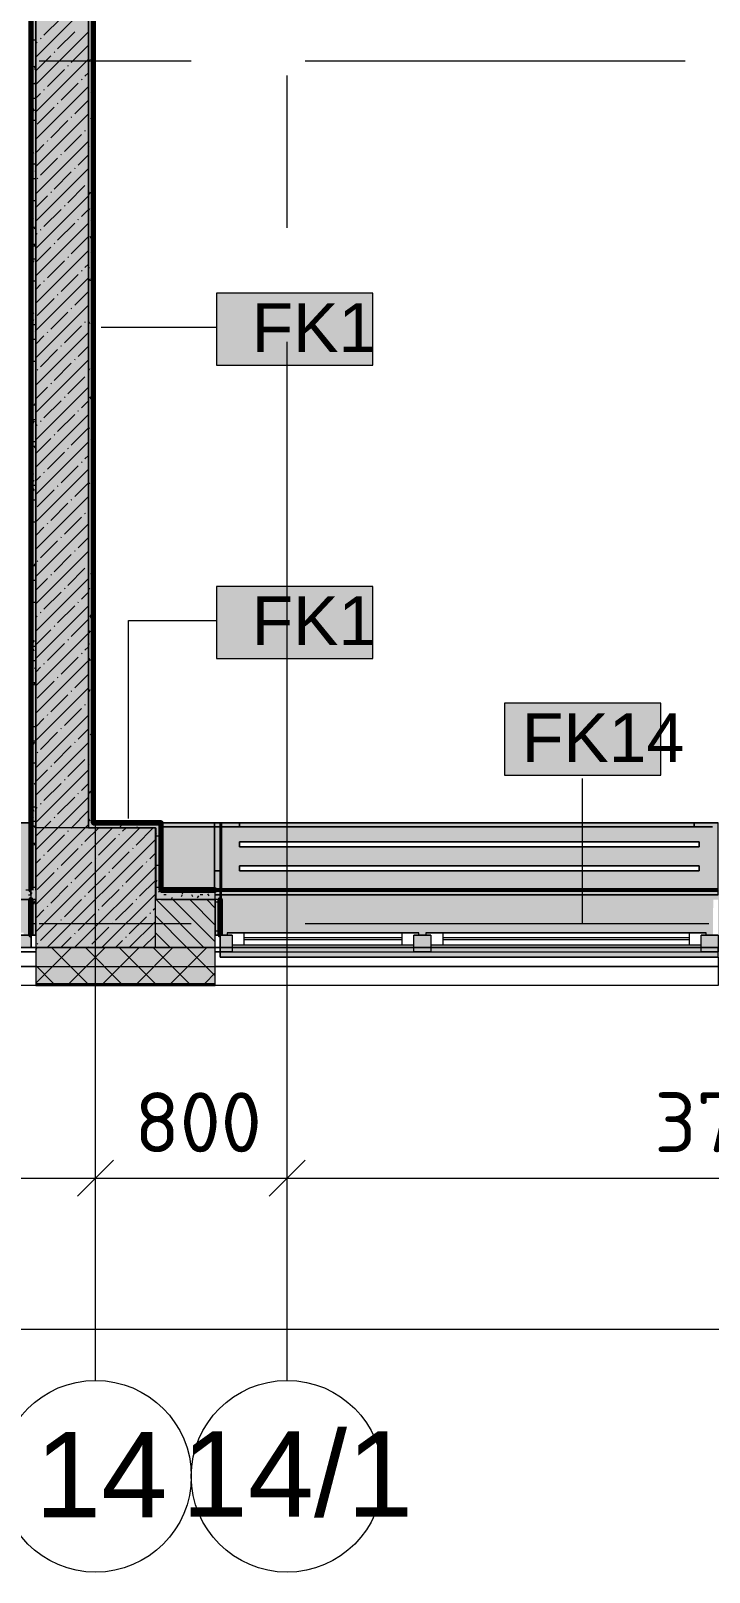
# Model space of a CAD drawing. Header units: millimetres. Extents: x -3817 to 677485, y -22715 to 103890.
# Drawn here: x 599575 to 602409, y -829 to 5602 of the extents above; entities that cross this region are included whole.
import ezdxf

# ---------------------------------------------------------------- set-up
doc = ezdxf.new("R2010")
doc.units = ezdxf.units.MM
doc.layers.add('PDF _Геометрия', color=7, linetype='Continuous', true_color=0x1d1d1d)
doc.layers.add('PDF _Сплошная заливка', color=7, linetype='Continuous', true_color=0xffffff)
doc.layers.add('PDF _Текст', color=7, linetype='Continuous')
doc.styles.add('PDF ArialMT', font='arial.ttf')
doc.styles.add('PDF GOST-Common', font='arial.ttf')
doc.styles.add('PDF ISOCPEUR', font='isocpeur.ttf')

msp = doc.modelspace()

# ---------------------------------------------------------------- hatches: boundary and pattern name
at = {"layer": 'PDF _Сплошная заливка', "transparency": 33554559}
for points in [[(599595.5, 2276.9), (599815.5, 2276.9), (599815.5, 9276.9), (599595.5, 9276.9), (599595.5, 3178.4)], [(599815.5, 2276.9), (599835.5, 2276.9), (599835.5, 9256.9), (599815.5, 9256.9), (599815.5, 3178.4)], [(599575.5, 2016.9), (599595.5, 2016.9), (599595.5, 8946.9), (599575.5, 8946.9), (599575.5, 2017.9)], [(599595.5, 1776.9), (600095.5, 1776.9), (600095.5, 2276.9), (599595.5, 2276.9), (599595.5, 2241.5)], [(600097.9, 2276.9), (600117.9, 2276.9), (600117.9, 2296.9), (599835.5, 2296.9), (599835.5, 2276.9), (600095.5, 2276.9)], [(600097.9, 1976.9), (600117.9, 1976.9), (600117.9, 2276.9), (600097.9, 2276.9), (600097.9, 2241.5)]]:
    msp.add_hatch(color=256, dxfattribs=at).paths.add_polyline_path(points)
at = {"layer": 'PDF _Сплошная заливка', "true_color": 0xeae6de, "transparency": 33554559}
h = msp.add_hatch(color=254, dxfattribs=at)
h.paths.add_polyline_path([(596516.5, 1976.9), (599575.5, 1978.7), (599574.5, 2296.9), (596516.5, 2296.9), (596516.5, 2241.5)], flags=0)
h.paths.add_polyline_path([(596596.5, 2096.9), (596596.5, 2116.9), (599496.5, 2116.9), (599496.5, 2096.9), (597050.2, 2096.9)], flags=0)
h.paths.add_polyline_path([(596596.5, 2176.9), (596596.5, 2196.9), (599496.5, 2196.9), (599496.5, 2176.9), (597050.2, 2176.9)], flags=0)
h = msp.add_hatch(color=254, dxfattribs=at)
h.paths.add_polyline_path([(600366.5, 1937.2), (600372, 1937.2), (600372, 2297.1), (600118.9, 2296.9), (600118.9, 2017.9), (600345.5, 2016.9), (600345.5, 1976.9), (600366.5, 1976.9)], flags=0)
h.paths.add_polyline_path([(600097.9, 1976.9), (600097.9, 2276.9), (600095.5, 2276.9), (600095.5, 1976.9)], flags=0)
h = msp.add_hatch(color=254, dxfattribs=at)
h.paths.add_polyline_path([(600415.5, 1737.2), (602445.5, 1737.3), (602445.5, 1828.9), (602424.5, 1828.9), (602425.5, 1976.9), (602445.5, 1976.9), (602446.2, 2297.1), (600366.2, 2297.1), (600366.2, 1737.2)], flags=0)
h.paths.add_polyline_path([(601175.5, 1788.9), (600415.5, 1788.9), (600415.5, 1828.9), (600395.5, 1828.9), (600395.5, 1838.9), (601195.5, 1838.9), (601195.5, 1828.9), (601175.5, 1828.9)], flags=0)
h.paths.add_polyline_path([(602375.5, 1788.9), (601245.5, 1788.9), (601245.5, 1828.9), (601225.5, 1828.9), (601225.5, 1838.9), (602395.5, 1838.9), (602395.5, 1828.9), (602375.5, 1828.9)], flags=0)
h.paths.add_polyline_path([(600692, 2097.3), (600446.2, 2097.3), (600446.2, 2117.3), (602366.2, 2117.3), (602366.2, 2097.3), (601245.5, 2097.3)], flags=0)
h.paths.add_polyline_path([(600446.2, 2197.3), (600446.2, 2217.3), (602366.2, 2217.3), (602366.2, 2197.3), (600692, 2197.3)], flags=0)
at = {"layer": 'PDF _Сплошная заливка', "transparency": 33554559}
h = msp.add_hatch(color=256, dxfattribs=at)
h.paths.add_polyline_path([(599575.5, 1976.9), (599595.5, 1976.9), (599595.5, 2016.9), (599575.5, 2016.9)], flags=0)
h.paths.add_polyline_path([(596495.5, 1976.9), (596495.5, 2016.9), (595615.5, 2016.9), (595615.5, 1976.9), (596321.9, 1976.9)], flags=0)
h = msp.add_hatch(color=256, dxfattribs=at)
h.paths.add_polyline_path([(603195.5, 1976.9), (603195.5, 2016.9), (602445.5, 2016.9), (602445.5, 1976.9), (602877.1, 1976.9)], flags=0)
h.paths.add_polyline_path([(600117.9, 1976.9), (600345.5, 1976.9), (600345.5, 2016.9), (600117.9, 2016.9)], flags=0)
h = msp.add_hatch(color=256, dxfattribs=at)
h.paths.add_polyline_path([(617595.5, 1776.9), (617595.5, 1976.9), (617345.5, 1976.9), (617345.5, 1776.9), (617444.2, 1776.9)], flags=0)
h.paths.add_polyline_path([(616445.5, 1776.9), (616445.5, 1976.9), (615895.5, 1976.9), (615895.5, 1776.9), (615987.5, 1776.9)], flags=0)
h.paths.add_polyline_path([(613795.5, 1776.9), (613795.5, 1976.9), (613595.5, 1975.7), (613595.5, 1776.9)], flags=0)
h.paths.add_polyline_path([(609432.3, 1776.9), (609995.5, 1776.9), (609995.5, 1976.9), (609215.5, 1976.9), (609215.5, 1776.9)], flags=0)
h.paths.add_polyline_path([(607695.5, 1776.9), (607695.5, 1976.9), (606945.5, 1976.9), (606945.5, 1776.9), (607247.2, 1776.9)], flags=0)
h.paths.add_polyline_path([(604845.5, 1776.9), (604845.5, 1976.9), (604595.5, 1976.8), (604595.5, 1776.9)], flags=0)
h.paths.add_polyline_path([(603195.5, 1776.9), (603195.5, 1976.9), (602445.5, 1976.9), (602445.5, 1776.9), (602877.1, 1776.9)], flags=0)
h.paths.add_polyline_path([(600345.5, 1776.9), (600345.5, 1976.9), (600095.5, 1975.1), (600095.5, 1776.9)], flags=0)
h.paths.add_polyline_path([(596321.9, 1776.9), (596495.5, 1776.9), (596495.5, 1976.9), (595595.5, 1976.9), (595595.5, 1777.8), (595095.5, 1777.8), (595095.5, 1976.9), (594845.5, 1976.9), (594845.5, 1776.9), (595595.5, 1776.9)], flags=0)
h.paths.add_polyline_path([(593325.5, 1776.9), (593945.5, 1776.9), (593945.5, 1976.9), (593325.5, 1976.9)], flags=0)
at = {"layer": 'PDF _Сплошная заливка', "true_color": 0xeae6de, "transparency": 33554559}
h = msp.add_hatch(color=254, dxfattribs=at)
h.paths.add_polyline_path([(596565.5, 1776.9), (599576.5, 1776.9), (599574.5, 1976.9), (596516.5, 1976.9), (596516.5, 1776.9)], flags=0)
h.paths.add_polyline_path([(597778.6, 1788.9), (597395.5, 1788.9), (597395.5, 1828.9), (597375.5, 1828.9), (597375.5, 1838.9), (599545.5, 1838.9), (599545.5, 1828.9), (599525.5, 1828.9), (599525.5, 1788.9), (599235.3, 1788.9)], flags=0)
h.paths.add_polyline_path([(597050.2, 1788.9), (596565.5, 1788.9), (596565.5, 1828.9), (596545.5, 1828.9), (596545.5, 1838.9), (597345.5, 1838.9), (597345.5, 1828.9), (597325.5, 1828.9), (597325.5, 1788.9)], flags=0)
at = {"layer": 'PDF _Сплошная заливка', "transparency": 33554559}
h = msp.add_hatch(color=256, dxfattribs=at)
h.paths.add_polyline_path([(608704, 1626.9), (608812.6, 1626.9), (608812.6, 1776.9), (608475.5, 1776.9), (608475.5, 1626.9)], flags=0)
h.paths.add_polyline_path([(607695.5, 1626.9), (607695.5, 1776.9), (606945.5, 1776.9), (606945.5, 1626.9), (607247.2, 1626.9)], flags=0)
h.paths.add_polyline_path([(604095.5, 1626.9), (604845.5, 1626.9), (604845.5, 1776.9), (604095.5, 1776.9)], flags=0)
h.paths.add_polyline_path([(602877.1, 1626.9), (603195.5, 1626.9), (603195.5, 1776.9), (602445.5, 1776.9), (602445.5, 1626.9)], flags=0)
h.paths.add_polyline_path([(600345.5, 1626.9), (600345.5, 1776.9), (599595.5, 1776.9), (599595.5, 1626.9), (600095.5, 1626.9)], flags=0)
h.paths.add_polyline_path([(596321.9, 1626.9), (596495.5, 1626.9), (596495.5, 1776.9), (594845.5, 1776.9), (594845.5, 1626.9), (594865.2, 1626.9)], flags=0)
h.paths.add_polyline_path([(593408.5, 1626.9), (593945.5, 1626.9), (593945.5, 1776.9), (593325.5, 1776.9), (593325.5, 1626.9)], flags=0)
h.paths.add_polyline_path([(591223.4, 1626.9), (591225.5, 1626.9), (591223.4, 1776.9), (590928.1, 1776.9), (590928.1, 1626.9)], flags=0)

# ---------------------------------------------------------------- linework, layer by layer
at = {"layer": 'PDF _Геометрия', "color": 231, "lineweight": 70, "true_color": 0xff80c0}
for points in [[(598394.5, 9535.9), (598394.5, 8925.9), (598395.5, 8925.9), (599574.5, 8925.9), (599574.5, 2017.9), (599574.5, 2016.9), (599575.5, 2016.9)], [(600117.9, 2016.9), (600345.5, 2016.9), (600345.5, 2017.9), (600118.9, 2017.9), (600118.9, 2297.9), (600117.9, 2297.9), (599836.5, 2297.9), (599836.5, 9255.9), (600116.5, 9255.9), (600116.5, 9256.9), (600116.5, 9555.9)], [(599835.5, 9256.9), (599835.5, 2297.9)], [(599835.5, 2296.9), (600117.9, 2296.9), (600117.9, 2276.9)]]:
    msp.add_lwpolyline(points, dxfattribs=at)
at = {"layer": 'PDF _Геометрия', "color": 7, "lineweight": 9}
for points in [[(599815.5, 9256.9), (599815.5, 2276.9), (599815.5, 9256.9), (599815.5, 9276.9)], [(599595.5, 9026.9), (599595.5, 8946.9), (599595.5, 2016.9), (599595.5, 1976.9)], [(599595.5, 2016.9), (599595.5, 8946.9), (599575.5, 8946.9)], [(599575.5, 8925.9), (599575.5, 2017.9)], [(599868.7, 4365.2), (600350.4, 4365.2)], [(599983.4, 2315.8), (599983.4, 3141.7), (600350.4, 3141.7)], [(602407.8, 1875.9), (601879.9, 1875.9), (601879.9, 2482.2)], [(600117.9, 2017.9), (600117.9, 2276.9)], [(600117.9, 1976.9), (600345.5, 1976.9), (600117.9, 1976.9), (600097.9, 1976.9)], [(599815.5, 1776.9), (600345.5, 1776.9), (599595.5, 1776.9)], [(599595.5, 1697.9), (600345.5, 1697.9)], [(599595.5, 1626.9), (600345.5, 1626.9)], [(599595.5, 1623.9), (600345.5, 1623.9)], [(599845.5, 621.1), (599845.5, 815.1), (599845.5, 935.1)], [(600645.5, 621.1), (600645.5, 815.1), (600645.5, 935.1)], [(590375.5, 815.1), (590945.5, 815.1), (594545.5, 815.1), (595345.5, 815.1), (599845.5, 815.1), (600645.5, 815.1), (604345.5, 815.1), (606645.5, 815.1), (608845.5, 815.1), (612645.5, 815.1), (613345.5, 815.1), (617845.5, 815.1), (618645.5, 815.1), (622745.5, 815.1), (624145.5, 815.1), (627045.5, 815.1), (627745.5, 815.1), (632845.5, 815.1), (636865.5, 815.1)], [(590375.5, 184.1), (636865.5, 184.1)]]:
    msp.add_lwpolyline(points, dxfattribs=at)
at = {"layer": 'PDF _Геометрия', "color": 9, "lineweight": 9, "true_color": 0xc0c0c0}
for points in [[(599835.5, 2297.9), (599835.5, 9256.9)], [(599815.5, 2276.9), (599835.5, 2276.9), (600097.9, 2276.9), (600097.9, 1976.9), (600095.5, 1976.9)], [(600117.9, 2276.9), (600117.9, 2296.9), (599835.5, 2296.9)], [(599575.5, 2016.9), (599575.5, 1976.9), (599595.5, 1976.9), (599595.5, 1776.9), (599595.5, 1618.9), (600345.5, 1618.9), (600345.5, 1776.9), (600345.5, 1976.9), (600345.5, 2016.9), (600117.9, 2016.9)], [(599595.5, 1776.9), (596495.5, 1776.9)], [(602445.5, 1737.3), (602445.5, 1618.9), (600345.5, 1618.9), (600345.5, 1776.9), (600366.2, 1776.9), (600345.5, 1776.9)]]:
    msp.add_lwpolyline(points, dxfattribs=at)
at = {"layer": 'PDF _Геометрия', "color": 231, "lineweight": 9, "true_color": 0xff80c0}
for points in [[(599575.5, 2016.9), (599575.5, 2017.9), (599575.5, 8925.9), (599575.5, 8926.9)], [(599835.5, 2297.9), (599835.5, 2296.9)], [(600117.9, 2276.9), (600117.9, 2017.9), (600117.9, 2016.9)]]:
    msp.add_lwpolyline(points, dxfattribs=at)
at = {"layer": 'PDF _Геометрия', "lineweight": 9}
for points in [[(599595.5, 5491.9), (599815.5, 5711.9)], [(599595.5, 5377.9), (599815.5, 5597.9)], [(599630, 5583.5), (599701.2, 5654.7)], [(599687, 5526.4), (599758.3, 5597.7)], [(599595.5, 5549), (599601.4, 5554.9)], [(599615.7, 5569.2), (599618.1, 5571.6)], [(599744, 5469.4), (599815.3, 5540.7)], [(599595.5, 5434.9), (599658.5, 5497.9)], [(599595.5, 5263.8), (599815.5, 5483.8)], [(599672.7, 5512.2), (599675.1, 5514.5)], [(599644.2, 5369.6), (599715.5, 5440.9)], [(599729.7, 5455.2), (599732.1, 5457.5)], [(599801, 5412.4), (599815.5, 5426.8)], [(599595.5, 5149.8), (599815.5, 5369.8)], [(599595.5, 5320.9), (599615.7, 5341.1)], [(599630, 5355.4), (599632.3, 5357.7)], [(599701.2, 5312.6), (599772.5, 5383.9)], [(599786.8, 5398.1), (599789.1, 5400.5)], [(599601.4, 5212.8), (599672.7, 5284.1)], [(599687, 5298.3), (599689.3, 5300.7)], [(599758.3, 5255.6), (599815.5, 5312.8)], [(599595.5, 5035.7), (599815.5, 5255.7)], [(599658.5, 5155.8), (599729.7, 5227.1)], [(599744, 5241.3), (599746.4, 5243.7)], [(599715.5, 5098.7), (599786.8, 5170)], [(599801, 5184.3), (599803.4, 5186.7)], [(599815.3, 5198.5), (599815.5, 5198.7)], [(599595.5, 4921.7), (599815.5, 5141.7)], [(599595.5, 5092.8), (599630, 5127.3)], [(599644.2, 5141.5), (599646.6, 5143.9)], [(599701.2, 5084.5), (599703.6, 5086.9)], [(599772.5, 5041.7), (599815.5, 5084.7)], [(599595.5, 4807.6), (599815.5, 5027.6)], [(599615.7, 4999), (599687, 5070.2)], [(599758.3, 5027.5), (599760.6, 5029.8)], [(599601.4, 4984.7), (599603.8, 4987.1)], [(599672.7, 4941.9), (599744, 5013.2)], [(599729.7, 4884.9), (599801, 4956.2)], [(599815.3, 4970.4), (599815.5, 4970.6)], [(599595.5, 4693.6), (599815.5, 4913.6)], [(599595.5, 4864.7), (599644.2, 4913.4)], [(599658.5, 4927.7), (599660.8, 4930)], [(599630, 4785.1), (599701.2, 4856.4)], [(599715.5, 4870.7), (599717.9, 4873)], [(599786.8, 4827.9), (599815.5, 4856.6)], [(599595.5, 4579.6), (599815.5, 4799.6)], [(599615.7, 4770.9), (599618.1, 4773.2)], [(599687, 4728.1), (599758.3, 4799.4)], [(599772.5, 4813.6), (599774.9, 4816)], [(599595.5, 4750.6), (599601.4, 4756.6)], [(599595.5, 4636.6), (599658.5, 4699.6)], [(599672.7, 4713.8), (599675.1, 4716.2)], [(599744, 4671.1), (599815.3, 4742.3)], [(599595.5, 4465.5), (599815.5, 4685.5)], [(599644.2, 4571.3), (599715.5, 4642.6)], [(599729.7, 4656.8), (599732.1, 4659.2)], [(599595.5, 4351.5), (599815.5, 4571.5)], [(599701.2, 4514.2), (599772.5, 4585.5)], [(599786.8, 4599.8), (599789.1, 4602.2)], [(599801, 4614), (599815.5, 4628.5)], [(599595.5, 4522.5), (599615.7, 4542.8)], [(599630, 4557), (599632.3, 4559.4)], [(599687, 4500), (599689.3, 4502.4)], [(599758.3, 4457.2), (599815.5, 4514.4)], [(599595.5, 4237.4), (599815.5, 4457.4)], [(599601.4, 4414.5), (599672.7, 4485.7)], [(599744, 4443), (599746.4, 4445.3)], [(599658.5, 4357.4), (599729.7, 4428.7)], [(599801, 4385.9), (599803.4, 4388.3)], [(599815.3, 4400.2), (599815.5, 4400.4)], [(599595.5, 4123.4), (599815.5, 4343.4)], [(599595.5, 4294.4), (599630, 4328.9)], [(599644.2, 4343.2), (599646.6, 4345.5)], [(599715.5, 4300.4), (599786.8, 4371.7)], [(599615.7, 4200.6), (599687, 4271.9)], [(599701.2, 4286.1), (599703.6, 4288.5)], [(599772.5, 4243.4), (599815.5, 4286.3)], [(599595.5, 4009.3), (599815.5, 4229.3)], [(599601.4, 4186.4), (599603.8, 4188.7)], [(599672.7, 4143.6), (599744, 4214.9)], [(599758.3, 4229.1), (599760.6, 4231.5)], [(599658.5, 4129.3), (599660.8, 4131.7)], [(599729.7, 4086.6), (599801, 4157.8)], [(599815.3, 4172.1), (599815.5, 4172.3)], [(599595.5, 3895.3), (599815.5, 4115.3)], [(599595.5, 4066.3), (599644.2, 4115.1)], [(599630, 3986.8), (599701.2, 4058)], [(599715.5, 4072.3), (599717.9, 4074.7)], [(599786.8, 4029.5), (599815.5, 4058.2)], [(599595.5, 3781.2), (599815.5, 4001.2)], [(599687, 3929.7), (599758.3, 4001)], [(599772.5, 4015.3), (599774.9, 4017.7)], [(599595.5, 3952.3), (599601.4, 3958.3)], [(599615.7, 3972.5), (599618.1, 3974.9)], [(599744, 3872.7), (599815.3, 3944)], [(599595.5, 3838.2), (599658.5, 3901.2)], [(599595.5, 3667.2), (599815.5, 3887.2)], [(599672.7, 3915.5), (599675.1, 3917.9)], [(599729.7, 3858.5), (599732.1, 3860.8)], [(599644.2, 3772.9), (599715.5, 3844.2)], [(599786.8, 3801.4), (599789.1, 3803.8)], [(599801, 3815.7), (599815.5, 3830.1)], [(599595.5, 3553.1), (599815.5, 3773.1)], [(599595.5, 3724.2), (599615.7, 3744.4)], [(599630, 3758.7), (599632.3, 3761)], [(599701.2, 3715.9), (599772.5, 3787.2)], [(599601.4, 3616.1), (599672.7, 3687.4)], [(599687, 3701.6), (599689.3, 3704)], [(599758.3, 3658.9), (599815.5, 3716.1)], [(599595.5, 3439.1), (599815.5, 3659.1)], [(599658.5, 3559.1), (599729.7, 3630.4)], [(599744, 3644.6), (599746.4, 3647)], [(599815.3, 3601.9), (599815.5, 3602)], [(599595.5, 3325), (599815.5, 3545)], [(599644.2, 3544.8), (599646.6, 3547.2)], [(599715.5, 3502.1), (599786.8, 3573.3)], [(599801, 3587.6), (599803.4, 3590)], [(599595.5, 3496.1), (599630, 3530.6)], [(599615.7, 3402.3), (599687, 3473.5)], [(599701.2, 3487.8), (599703.6, 3490.2)], [(599772.5, 3445), (599815.5, 3488)], [(599595.5, 3211), (599815.5, 3431)], [(599672.7, 3345.2), (599744, 3416.5)], [(599758.3, 3430.8), (599760.6, 3433.1)], [(599601.4, 3388), (599603.8, 3390.4)], [(599729.7, 3288.2), (599801, 3359.5)], [(599815.3, 3373.8), (599815.5, 3373.9)], [(599595.5, 3096.9), (599815.5, 3316.9)], [(599595.5, 3268), (599644.2, 3316.7)], [(599658.5, 3331), (599660.8, 3333.4)], [(599630, 3188.4), (599701.2, 3259.7)], [(599715.5, 3274), (599717.9, 3276.3)], [(599772.5, 3216.9), (599774.9, 3219.3)], [(599786.8, 3231.2), (599815.5, 3259.9)], [(599595.5, 2982.9), (599815.5, 3202.9)], [(599595.5, 3153.9), (599601.4, 3159.9)], [(599615.7, 3174.2), (599618.1, 3176.5)], [(599687, 3131.4), (599758.3, 3202.7)], [(599595.5, 3039.9), (599658.5, 3102.9)], [(599595.5, 2868.8), (599815.5, 3088.8)], [(599672.7, 3117.1), (599675.1, 3119.5)], [(599744, 3074.4), (599815.3, 3145.7)], [(599644.2, 2974.6), (599715.5, 3045.9)], [(599729.7, 3060.1), (599732.1, 3062.5)], [(599801, 3017.3), (599815.5, 3031.8)], [(599595.5, 2754.8), (599815.5, 2974.8)], [(599630, 2960.3), (599632.3, 2962.7)], [(599701.2, 2917.6), (599772.5, 2988.8)], [(599786.8, 3003.1), (599789.1, 3005.5)], [(599595.5, 2925.8), (599615.7, 2946.1)], [(599687, 2903.3), (599689.3, 2905.7)], [(599758.3, 2860.5), (599815.5, 2917.7)], [(599595.5, 2640.7), (599815.5, 2860.7)], [(599601.4, 2817.8), (599672.7, 2889)], [(599658.5, 2760.7), (599729.7, 2832)], [(599744, 2846.3), (599746.4, 2848.6)], [(599715.5, 2703.7), (599786.8, 2775)], [(599801, 2789.3), (599803.4, 2791.6)], [(599815.3, 2803.5), (599815.5, 2803.7)], [(599595.5, 2526.7), (599815.5, 2746.7)], [(599595.5, 2697.7), (599630, 2732.2)], [(599644.2, 2746.5), (599646.6, 2748.9)], [(599615.7, 2603.9), (599687, 2675.2)], [(599701.2, 2689.5), (599703.6, 2691.8)], [(599772.5, 2646.7), (599815.5, 2689.6)], [(599595.5, 2412.6), (599815.5, 2632.6)], [(599601.4, 2589.7), (599603.8, 2592)], [(599672.7, 2546.9), (599744, 2618.2)], [(599758.3, 2632.4), (599760.6, 2634.8)], [(599815.3, 2575.4), (599815.5, 2575.6)], [(599595.5, 2298.6), (599815.5, 2518.6)], [(599595.5, 2469.6), (599644.2, 2518.4)], [(599658.5, 2532.6), (599660.8, 2535)], [(599729.7, 2489.9), (599801, 2561.2)], [(599630, 2390.1), (599701.2, 2461.4)], [(599715.5, 2475.6), (599717.9, 2478)], [(599786.8, 2432.8), (599815.5, 2461.5)], [(599595.5, 2184.5), (599687.8, 2276.9), (599815.5, 2404.5)], [(599687, 2333.1), (599758.3, 2404.3)], [(599772.5, 2418.6), (599774.9, 2421)], [(599595.5, 2355.6), (599601.4, 2361.6)], [(599615.7, 2375.8), (599618.1, 2378.2)], [(599672.7, 2318.8), (599675.1, 2321.2)], [(599744, 2276), (599744.8, 2276.9), (599815.3, 2347.3)], [(599595.5, 2241.5), (599630.8, 2276.9), (599658.5, 2304.5)], [(599595.5, 2070.5), (599801.9, 2276.9), (599815.5, 2290.5)], [(599595.5, 1956.4), (599915.9, 2276.9)], [(599595.5, 1842.4), (600030, 2276.9)], [(599729.7, 2261.8), (599732.1, 2264.1)], [(599801, 2219), (599858.9, 2276.9)], [(599957.8, 2261.8), (599972.9, 2276.9)], [(600014.9, 2204.7), (600086.1, 2276)], [(599644, 1776.9), (600095.5, 2228.3)], [(599644.2, 2176.2), (599715.5, 2247.5)], [(599701.2, 2119.2), (599772.5, 2190.5)], [(599786.8, 2204.7), (599789.1, 2207.1)], [(599858.1, 2162), (599929.3, 2233.3)], [(599943.6, 2247.5), (599946, 2249.9)], [(600000.6, 2190.5), (600003, 2192.9)], [(599595.5, 2127.5), (599615.7, 2147.7)], [(599630, 2162), (599632.3, 2164.4)], [(599758.3, 2062.2), (599829.5, 2133.5)], [(599843.8, 2147.7), (599846.2, 2150.1)], [(599915.1, 2105), (599986.4, 2176.2)], [(600057.6, 2133.5), (600060, 2135.8)], [(600071.9, 2147.7), (600095.5, 2171.3)], [(599601.4, 2019.4), (599672.7, 2090.7)], [(599687, 2105), (599689.3, 2107.3)], [(599758.1, 1776.9), (600095.5, 2114.3)], [(599815.3, 2005.2), (599886.6, 2076.4)], [(599900.8, 2090.7), (599903.2, 2093.1)], [(599972.1, 2047.9), (600043.4, 2119.2)], [(599658.5, 1962.4), (599729.7, 2033.7)], [(599744, 2047.9), (599746.4, 2050.3)], [(599872.1, 1776.9), (600095.5, 2000.2)], [(599872.3, 1948.1), (599943.6, 2019.4)], [(599957.8, 2033.7), (599960.2, 2036)], [(600029.1, 1990.9), (600095.5, 2057.2)], [(599595.5, 1899.4), (599630, 1933.9)], [(599644.2, 1948.1), (599646.6, 1950.5)], [(599715.5, 1905.4), (599786.8, 1976.7)], [(599801, 1990.9), (599803.4, 1993.3)], [(599858.1, 1933.9), (599860.4, 1936.3)], [(599929.3, 1891.1), (600000.6, 1962.4)], [(600014.9, 1976.7), (600017.2, 1979)], [(600086.1, 1933.9), (600095.5, 1943.2)], [(600298, 1776.9), (600098, 1976.9)], [(600345.5, 1800.1), (600168.7, 1976.9)], [(600345.5, 1870.8), (600239.4, 1976.9)], [(600345.5, 1941.5), (600310.1, 1976.9)], [(599615.7, 1805.6), (599687, 1876.9)], [(599701.2, 1891.1), (599703.6, 1893.5)], [(599772.5, 1848.3), (599843.8, 1919.6)], [(599915.1, 1876.9), (599917.4, 1879.2)], [(599986.1, 1776.9), (600095.5, 1886.2)], [(599986.4, 1834.1), (600057.6, 1905.4)], [(600071.9, 1919.6), (600074.3, 1922)], [(600345.5, 1658.7), (600227.3, 1776.9), (600095.5, 1908.7)], [(599701, 1776.9), (599744, 1819.8)], [(599758.3, 1834.1), (599760.6, 1836.5)], [(599829.5, 1791.3), (599900.8, 1862.6)], [(599929.1, 1776.9), (599957.8, 1805.6)], [(599972.1, 1819.8), (599974.5, 1822.2)], [(600043.4, 1777.1), (600095.5, 1829.1)], [(600156.6, 1776.9), (600095.5, 1838)], [(599595.5, 1769.3), (599603, 1776.9)], [(599595.5, 1627.9), (599744.5, 1776.9)], [(599601.4, 1791.3), (599603.8, 1793.7)], [(599811.6, 1626.9), (599661.6, 1776.9)], [(599735.9, 1626.9), (599885.9, 1776.9)], [(599953, 1626.9), (599803, 1776.9)], [(599815.3, 1777.1), (599817.7, 1779.4)], [(599877.3, 1626.9), (600027.3, 1776.9)], [(600094.5, 1626.9), (599944.5, 1776.9)], [(600018.7, 1626.9), (600168.7, 1776.9)], [(600235.9, 1626.9), (600085.9, 1776.9)], [(600160.1, 1626.9), (600310.1, 1776.9)], [(599670.2, 1626.9), (599595.5, 1701.6)], [(600301.6, 1626.9), (600345.5, 1670.8)]]:
    msp.add_lwpolyline(points, dxfattribs=at)
at = {"layer": 'PDF _Геометрия', "color": 253, "lineweight": 9, "true_color": 0x9b9b9b}
for points in [[(599581.9, 5564.9), (599591.9, 5564.9)], [(599834, 5555.8), (599828.9, 5547.1)], [(599584.1, 5488.9), (599579.1, 5480.2)], [(599824.5, 5472.5), (599819.5, 5481.3)], [(599829.9, 5487.8), (599824.8, 5479.1)], [(599594, 5445.1), (599589, 5453.8)], [(599595.3, 5447.2), (599590.3, 5438.5)], [(599825.7, 5443), (599835.5, 5443)], [(599581.9, 5382.1), (599591.9, 5382.1)], [(599595.5, 5381.6), (599593.1, 5385.7)], [(599825.7, 5382.1), (599835.5, 5382.1)], [(599832.7, 5336.5), (599827.7, 5345.2)], [(599581.9, 5321.1), (599591.9, 5321.1)], [(599591.1, 5267.4), (599586, 5276.1)], [(599825.7, 5290.6), (599835.5, 5290.6)], [(599579.9, 5225.7), (599575.5, 5233.4)], [(599581.9, 5229.7), (599591.9, 5229.7)], [(599595.5, 5264.6), (599593.3, 5260.8)], [(599828.8, 5242), (599823.8, 5233.3)], [(599584, 5157.7), (599579, 5166.4)], [(599835.5, 5192.7), (599834.9, 5191.7)], [(599588.1, 5089.6), (599583, 5098.4)], [(599818.6, 5117.1), (599815.5, 5122.5)], [(599825.7, 5107.7), (599835.5, 5107.7)], [(599576.9, 5048), (599575.5, 5050.5)], [(599581.9, 5046.8), (599591.9, 5046.8)], [(599595.5, 5020.8), (599592.2, 5015.1)], [(599816.5, 5037.9), (599815.5, 5036.1)], [(599825.7, 5046.8), (599835.5, 5046.8)], [(599581.9, 4985.8), (599591.9, 4985.8)], [(599825.7, 4955.3), (599835.5, 4955.3)], [(599581.9, 4894.4), (599591.9, 4894.4)], [(599823.6, 4928.3), (599818.6, 4919.6)], [(599819.5, 4860.2), (599815.5, 4853.2)], [(599584.9, 4819.7), (599579.9, 4811)], [(599593.2, 4775.9), (599588.2, 4784.6)], [(599830.7, 4818.6), (599825.6, 4809.9)], [(599825.7, 4772.5), (599835.5, 4772.5)], [(599835.5, 4783.1), (599833.9, 4785.7)], [(599581.9, 4711.5), (599591.9, 4711.5)], [(599592, 4710), (599587, 4701.3)], [(599827.8, 4735.3), (599822.8, 4744.1)], [(599825.7, 4711.5), (599835.5, 4711.5)], [(599581.9, 4650.5), (599591.9, 4650.5)], [(599587.9, 4642), (599582.9, 4633.3)], [(599831.9, 4667.3), (599826.9, 4676)], [(599595.5, 4594.1), (599594.1, 4591.6)], [(599818.4, 4614.5), (599815.5, 4609.4)], [(599824.8, 4557.6), (599819.8, 4566.3)], [(599829.6, 4572.9), (599824.6, 4564.2)], [(599825.7, 4620.1), (599835.5, 4620.1)], [(599835.5, 4600.2), (599831, 4608)], [(599579.1, 4556.5), (599575.5, 4562.8)], [(599581.9, 4559.1), (599591.9, 4559.1)], [(599817.8, 4448), (599815.5, 4451.9)], [(599586.8, 4396.3), (599581.8, 4387.5)], [(599581.9, 4376.2), (599591.9, 4376.2)], [(599587.3, 4420.5), (599582.2, 4429.2)], [(599821.8, 4379.9), (599816.8, 4388.6)], [(599825.7, 4437.2), (599835.5, 4437.2)], [(599825.7, 4376.2), (599835.5, 4376.2)], [(599581.9, 4315.3), (599591.9, 4315.3)], [(599595.5, 4350.2), (599593, 4345.9)], [(599825.7, 4284.8), (599835.5, 4284.8)], [(599581.9, 4223.8), (599591.9, 4223.8)], [(599820.3, 4191.1), (599815.5, 4182.7)], [(599581.7, 4082.5), (599576.6, 4073.8)], [(599827, 4066.2), (599822, 4074.9)], [(599825.7, 4101.9), (599835.5, 4101.9)], [(599577.6, 4014.5), (599575.5, 4010.8)], [(599581.9, 4040.9), (599591.9, 4040.9)], [(599595.5, 4040.5), (599591.5, 4047.4)], [(599825.7, 4040.9), (599835.5, 4040.9)], [(599581.9, 3980), (599591.9, 3980)], [(599588.7, 3972.8), (599583.7, 3964.1)], [(599819.2, 3945.3), (599815.5, 3938.8)], [(599825.7, 3949.5), (599835.5, 3949.5)], [(599835.2, 3930.1), (599830.2, 3938.8)], [(599581.9, 3888.5), (599591.9, 3888.5)], [(599593.5, 3861), (599588.5, 3869.7)], [(599830.4, 3903.7), (599825.4, 3895)], [(599582.4, 3819.3), (599577.4, 3828)], [(599576.5, 3768.7), (599575.5, 3767)], [(599586.5, 3751.3), (599581.4, 3760)], [(599825.7, 3766.6), (599835.5, 3766.6)], [(599835.5, 3790.6), (599832.4, 3785.3)], [(599581.9, 3705.7), (599591.9, 3705.7)], [(599587.6, 3727.1), (599582.6, 3718.4)], [(599590.5, 3683.3), (599585.5, 3692)], [(599595.5, 3679.7), (599593.8, 3676.7)], [(599821, 3710.8), (599816, 3719.5)], [(599825.7, 3705.7), (599835.5, 3705.7)], [(599833.4, 3726), (599828.3, 3717.3)], [(599579.4, 3641.6), (599575.5, 3648.4)], [(599581.9, 3644.7), (599591.9, 3644.7)], [(599825.7, 3614.2), (599835.5, 3614.2)], [(599581.9, 3553.3), (599591.9, 3553.3)], [(599832.3, 3480.3), (599827.2, 3471.5)], [(599576.4, 3463.9), (599575.5, 3465.6)], [(599825.7, 3431.3), (599835.5, 3431.3)], [(599578.4, 3345.3), (599575.5, 3340.2)], [(599581.9, 3370.4), (599591.9, 3370.4)], [(599595.5, 3370), (599590.7, 3378.2)], [(599825.7, 3370.4), (599835.5, 3370.4)], [(599581.9, 3309.4), (599591.9, 3309.4)], [(599830.3, 3329), (599825.3, 3337.7)], [(599581.9, 3218), (599591.9, 3218)], [(599820, 3276.2), (599815.5, 3268.3)], [(599825.7, 3278.9), (599835.5, 3278.9)], [(599834.4, 3260.9), (599829.4, 3269.6)], [(599581.6, 3150.2), (599576.5, 3158.9)], [(599827.1, 3166.5), (599822.1, 3157.8)], [(599827.3, 3151.3), (599822.3, 3160)], [(599835.5, 3198.1), (599833.4, 3201.6)], [(599577.3, 3099.5), (599575.5, 3096.4)], [(599816.2, 3109.6), (599815.5, 3110.8)], [(599823, 3098.5), (599818, 3089.7)], [(599825.7, 3096.1), (599835.5, 3096.1)], [(599581.9, 3035.1), (599591.9, 3035.1)], [(599588.4, 3057.9), (599583.4, 3049.2)], [(599589.7, 3014.1), (599584.7, 3022.8)], [(599820.2, 3041.6), (599815.5, 3049.9)], [(599825.7, 3035.1), (599835.5, 3035.1)], [(599834.2, 3056.8), (599829.1, 3048.1)], [(599581.9, 2974.1), (599591.9, 2974.1)], [(599824.3, 2973.6), (599819.3, 2982.3)], [(599595.5, 2948.2), (599590.5, 2939.5)], [(599825.7, 2943.7), (599835.5, 2943.7)], [(599581.9, 2882.7), (599591.9, 2882.7)], [(599591.4, 2880.2), (599586.4, 2871.5)], [(599821.9, 2852.7), (599816.9, 2844)], [(599575.6, 2794.8), (599575.5, 2795)], [(599833.1, 2811.1), (599828, 2802.4)], [(599825.7, 2760.8), (599835.5, 2760.8)], [(599581.9, 2699.8), (599591.9, 2699.8)], [(599581.9, 2638.9), (599591.9, 2638.9)], [(599595.5, 2638.4), (599594, 2641)], [(599829.5, 2659.8), (599824.5, 2668.5)], [(599825.7, 2699.8), (599835.5, 2699.8)], [(599590.3, 2634.5), (599585.3, 2625.8)], [(599825.7, 2608.4), (599835.5, 2608.4)], [(599581.9, 2547.4), (599591.9, 2547.4)], [(599816.7, 2539), (599815.5, 2536.7)], [(599835.5, 2527.5), (599832.6, 2532.4)], [(599595.5, 2455.6), (599591, 2463.3)], [(599578.1, 2430.4), (599575.5, 2425.8)], [(599584.9, 2413), (599579.8, 2421.7)], [(599823.8, 2429.3), (599818.8, 2420.6)], [(599825.7, 2425.5), (599835.5, 2425.5)], [(599585.2, 2320.7), (599580.1, 2312)], [(599581.9, 2364.5), (599591.9, 2364.5)], [(599588.9, 2344.9), (599583.9, 2353.6)], [(599825.7, 2364.5), (599835.5, 2364.5)], [(599581.1, 2252.7), (599576, 2244)], [(599581.9, 2303.6), (599591.9, 2303.6)], [(599593, 2276.9), (599588, 2285.6)], [(599823.5, 2304.4), (599818.5, 2313.1)], [(599852.9, 2296.9), (599852.3, 2295.7)], [(599865.2, 2293.2), (599863.1, 2296.9)], [(599945, 2276.9), (599943.4, 2279.6)], [(599951.7, 2285), (599947, 2276.9)], [(600019.7, 2281), (600017.4, 2276.9)], [(600099.7, 2252.7), (600097.9, 2255.8)], [(600099.3, 2296.9), (600098, 2294.6)], [(600114.2, 2261.6), (600109.1, 2252.9)], [(599581.9, 2235.3), (599576.8, 2244)], [(599581.9, 2212.1), (599591.9, 2212.1)], [(599592.2, 2211), (599587.2, 2202.3)], [(600100, 2242.6), (600110.1, 2242.6)], [(599578.9, 2057.6), (599575.5, 2063.5)], [(600100, 2120.7), (600110.1, 2120.7)], [(599580, 2006.9), (599575.5, 1999.1)], [(599581.9, 2029.3), (599591.9, 2029.3)], [(600101.9, 2057.5), (600097.9, 2050.6)], [(600100, 2029.3), (600110.1, 2029.3)], [(600113.1, 2015.9), (600108.1, 2007.2)], [(600130.5, 1998.8), (600140.6, 1998.8)], [(600207.5, 1996.6), (600202.5, 1987.9)], [(600210.5, 1999.9), (600205.5, 2008.6)], [(600252.1, 1988.7), (600247.1, 1997.4)], [(600282.9, 1998.8), (600293, 1998.8)], [(600320.2, 1992.8), (600315.1, 2001.5)], [(599581.9, 1968.3), (599591.9, 1968.3)], [(599591.1, 1965.3), (599586.1, 1956.6)], [(599595.5, 1967.9), (599593.2, 1971.8)], [(600165.9, 1985.4), (600160.9, 1976.9)], [(600275.5, 1992.5), (600270.5, 1983.8)], [(600345.5, 1968.3), (600353.9, 1968.3)], [(600365.5, 1965.4), (600364.9, 1964.5)], [(599581.9, 1876.9), (599591.9, 1876.9)], [(600345.5, 1846.4), (600353.9, 1846.4)]]:
    msp.add_lwpolyline(points, dxfattribs=at)
at = {"layer": 'PDF _Геометрия', "color": 253, "lineweight": 9, "true_color": 0xaaaaaa}
for points in [[(599610.2, 5476.9), (600245.2, 5476.9)], [(600721.4, 5476.9), (602308.9, 5476.9)], [(599845.5, 4780.3), (599845.5, 5415.3)], [(600645.5, 4780.3), (600645.5, 5415.3)], [(599845.5, -29.4), (599845.5, 2470.6), (599845.5, 4304)], [(600645.5, -29.4), (600645.5, 2470.6), (600645.5, 4304)], [(599610.2, 1876.9), (600245.2, 1876.9)], [(600721.4, 1876.9), (602308.9, 1876.9)], [(599595.5, 1828.9), (599576.5, 1828.9)], [(600366.2, 1828.9), (600345.5, 1828.9)], [(600465.5, 1818.9), (601125.5, 1818.9)], [(601125.5, 1808.9), (600465.5, 1808.9)], [(601295.5, 1818.9), (602325.5, 1818.9)], [(602325.5, 1808.9), (601295.5, 1808.9)], [(596495.5, 1758.9), (599595.5, 1758.9)], [(600345.5, 1758.9), (600366.2, 1758.9)]]:
    msp.add_lwpolyline(points, dxfattribs=at)
at = {"layer": 'PDF _Геометрия', "color": 7, "lineweight": 9}
for points in [[(601003.6, 4507.1), (600350.4, 4507.1), (600350.4, 4207.1), (601003.6, 4207.1)], [(601003.6, 3283.6), (600350.4, 3283.6), (600350.4, 2983.6), (601003.6, 2983.6)], [(602206.4, 2796), (601553.3, 2796), (601553.3, 2496), (602206.4, 2496)], [(600095.5, 2276.9), (599595.5, 2276.9), (599595.5, 1776.9), (600095.5, 1776.9)]]:
    msp.add_lwpolyline(points, close=True, dxfattribs=at)
at = {"layer": 'PDF _Геометрия', "color": 8, "lineweight": 9, "true_color": 0x808080}
for points in [[(596516.5, 1936.9), (596516.5, 2296.9), (595616.4, 2296.9), (596516.5, 2296.9), (599574.5, 2296.9), (596516.5, 2296.9), (596516.5, 1976.9), (599575.5, 1976.9), (596516.5, 1976.9), (596516.5, 1776.9), (599576.5, 1776.9), (599576.5, 1828.9), (599576.5, 1776.9), (596516.5, 1776.9), (596516.5, 1828.9)], [(600367, 2297.1), (600372, 2297.1), (600118.9, 2297.1), (600343, 2297.1), (600118.9, 2297.1), (600343, 2297.1)], [(602446.2, 2017.9), (602446.2, 2297.1), (600366.2, 2297.1), (600366.2, 1976.9)], [(600366.2, 2297.1), (602446.2, 2297.1)], [(600367, 2297.1), (602422.7, 2297.1), (600367, 2297.1)], [(600367, 2297.1), (600372, 2297.1), (600367, 2297.1)], [(600446.2, 2297.1), (602346.2, 2297.1), (600446.2, 2297.1)]]:
    msp.add_lwpolyline(points, dxfattribs=at)
at = {"layer": 'PDF _Геометрия', "color": 253, "lineweight": 9, "true_color": 0xaba79f}
for points in [[(600343, 2281.1), (600118.9, 2281.1), (600343, 2281.1), (600343, 2017.9), (600343, 2297.1)], [(600343, 2097.2), (600343, 2281.1), (600343, 2097.2)], [(600366.2, 1976.9), (600366.2, 2297.1)], [(600366.5, 1937.2), (600372, 1937.2), (600372, 2282.7), (600372, 2017.9)], [(602422.7, 2281.1), (600373.3, 2281.1), (602422.7, 2281.1)], [(602346.2, 2281.1), (600446.2, 2281.1), (602346.2, 2281.1)]]:
    msp.add_lwpolyline(points, dxfattribs=at)
at = {"layer": 'PDF _Геометрия', "color": 8, "lineweight": 9, "true_color": 0x808080}
for points in [[(600367, 2297.2), (600343, 2297.2)], [(600367, 2297.2), (600343, 2297.2)], [(600446.2, 2197.3), (600446.2, 2217.3), (602366.2, 2217.3), (602366.2, 2197.3)], [(600446.2, 2197.3), (602366.2, 2197.3), (602366.2, 2217.3), (600446.2, 2217.3)], [(600446.2, 2097.3), (600446.2, 2117.3), (602366.2, 2117.3), (602366.2, 2097.3)], [(600446.2, 2097.3), (602366.2, 2097.3), (602366.2, 2117.3), (600446.2, 2117.3)], [(600366.2, 1828.9), (600366.2, 1737.2), (602445.5, 1737.2), (600366.2, 1737.2)]]:
    msp.add_lwpolyline(points, close=True, dxfattribs=at)
at = {"layer": 'PDF _Геометрия', "color": 254, "lineweight": 9, "true_color": 0xd5d3cf}
for points in [[(600366.2, 2297.1), (600366.2, 2281.1), (600343, 2281.1), (600343, 2297.1)], [(600343, 2281.1), (600343, 2297.1), (600343, 2281.1)], [(600446.2, 2297.1), (600446.2, 2281.1), (600446.2, 2297.1)]]:
    msp.add_lwpolyline(points, dxfattribs=at)
at = {"layer": 'PDF _Геометрия', "color": 254, "lineweight": 9, "true_color": 0xdfdfdf}
msp.add_lwpolyline([(600367, 2297.1), (600343, 2297.1)], dxfattribs=at)
at = {"layer": 'PDF _Геометрия', "color": 9, "lineweight": 9, "true_color": 0xbfbfbf}
msp.add_lwpolyline([(600367, 2297.1), (600343, 2297.1)], close=True, dxfattribs=at)
at = {"layer": 'PDF _Геометрия', "color": 254, "lineweight": 9, "true_color": 0xeae9e7}
msp.add_lwpolyline([(600343, 2281.1), (600366.2, 2281.1)], dxfattribs=at)
at = {"layer": 'PDF _Геометрия', "color": 7, "lineweight": 9, "true_color": 0xf4f4f3}
msp.add_lwpolyline([(600366.2, 2281.1), (600366.2, 2297.1)], dxfattribs=at)
at = {"layer": 'PDF _Геометрия', "color": 7, "lineweight": 9, "true_color": 0xefeeeb}
msp.add_lwpolyline([(600367, 2281.1), (600367, 2295.2), (600367, 2281.1), (600367, 2295.2)], dxfattribs=at)
at = {"layer": 'PDF _Геометрия', "color": 9, "lineweight": 9, "true_color": 0xc1bbaf}
for points in [[(600367, 2295.2), (600367, 1957.2)], [(600367, 2017.9), (600367, 2281.1)], [(600367, 2281.1), (600367, 2097.2), (600367, 2281.1)]]:
    msp.add_lwpolyline(points, dxfattribs=at)
for points in [[(600372, 2281.1), (600367, 2281.1)], [(600367, 2281.1), (600372, 2281.1)]]:
    msp.add_lwpolyline(points, close=True, dxfattribs=at)
at = {"layer": 'PDF _Геометрия', "color": 254, "lineweight": 9, "true_color": 0xd5d3cf}
for points in [[(600372, 2297.1), (600372, 2291.3)], [(602346.2, 2297.1), (602346.2, 2281.1)], [(600366.2, 2097.2), (600343, 2097.2)]]:
    msp.add_lwpolyline(points, close=True, dxfattribs=at)
at = {"layer": 'PDF _Геометрия', "color": 253, "lineweight": 9, "true_color": 0xaba79f}
for points in [[(600372, 2291.3), (600372, 2297.1)], [(600372, 2284.1), (600372, 2289.9)], [(599575.5, 1976.9), (596516.5, 1976.9)]]:
    msp.add_lwpolyline(points, close=True, dxfattribs=at)
at = {"layer": 'PDF _Геометрия', "color": 9, "lineweight": 9, "true_color": 0xcbc7bf}
for points in [[(600372, 2289.9), (600372, 2284.1)], [(600097.9, 1996.9), (600095.5, 1996.9)]]:
    msp.add_lwpolyline(points, close=True, dxfattribs=at)
at = {"layer": 'PDF _Геометрия', "color": 254, "lineweight": 9, "true_color": 0xe5e3df}
msp.add_lwpolyline([(599575.5, 1996.9), (599575.5, 2016.9), (599553.6, 2016.9)], dxfattribs=at)
at = {"layer": 'PDF _Геометрия', "color": 9, "lineweight": 9, "true_color": 0xcbc7bf}
for points in [[(599565.1, 1996.9), (599575.5, 1996.9)], [(600345.5, 1996.9), (600366.2, 1996.9), (600345.5, 1996.9), (600345.5, 2016.9), (600366.2, 2016.9)], [(602445.5, 1996.9), (600372, 1996.9), (602445.5, 1996.9), (602445.5, 2016.9), (600372, 2016.9)], [(602445.5, 1737.3), (602445.5, 1776.9), (600366.2, 1776.9), (602445.5, 1776.9)]]:
    msp.add_lwpolyline(points, dxfattribs=at)
at = {"layer": 'PDF _Геометрия', "color": 231, "lineweight": 53, "true_color": 0xeaa7bf}
for points in [[(600345.5, 2017.9), (600366.2, 2017.9)], [(600366.2, 2016.9), (600345.5, 2016.9)], [(600372, 2017.9), (602445.5, 2017.9)], [(602445.5, 2016.9), (600372, 2016.9)]]:
    msp.add_lwpolyline(points, dxfattribs=at)
at = {"layer": 'PDF _Геометрия', "color": 9, "lineweight": 53, "true_color": 0xe0bbbf}
for points in [[(600366.2, 2017.9), (600372, 2017.9)], [(600372, 2016.9), (600366.2, 2016.9)]]:
    msp.add_lwpolyline(points, dxfattribs=at)
at = {"layer": 'PDF _Геометрия', "color": 9, "lineweight": 9, "true_color": 0xd1cbbf}
msp.add_lwpolyline([(600366.2, 2016.9), (600372, 2016.9)], dxfattribs=at)
msp.add_lwpolyline([(600372, 1996.9), (600366.2, 1996.9)], close=True, dxfattribs=at)
at = {"layer": 'PDF _Геометрия', "color": 7, "lineweight": 70, "true_color": 0xffd2ff}
for points in [[(599575.5, 1828.9), (599575.5, 1976.9), (599574.5, 1976.9), (599574.5, 1828.9)], [(600366.5, 1828.9), (600366.5, 1976.9), (600365.5, 1976.9), (600365.5, 1828.9)]]:
    msp.add_lwpolyline(points, close=True, dxfattribs=at)
at = {"layer": 'PDF _Геометрия', "color": 9, "lineweight": 9, "true_color": 0xc0c0c0}
for points in [[(599595.5, 1828.9), (599595.5, 1976.9), (599575.5, 1976.9), (599575.5, 1828.9)], [(600365.5, 1828.9), (600365.5, 1976.9), (600345.5, 1976.9), (600345.5, 1828.9)], [(596495.5, 1618.9), (596495.5, 1776.9), (599595.5, 1776.9), (599595.5, 1618.9)]]:
    msp.add_lwpolyline(points, close=True, dxfattribs=at)
at = {"layer": 'PDF _Геометрия', "color": 9, "lineweight": 9, "true_color": 0xc0bcb4}
for points in [[(599576.5, 1828.9), (599525.5, 1828.9)], [(600415.5, 1828.9), (600366.2, 1828.9)], [(601245.5, 1828.9), (601175.5, 1828.9)], [(602445.5, 1828.9), (602375.5, 1828.9)], [(600366.2, 1758.9), (602445.5, 1758.9)]]:
    msp.add_lwpolyline(points, dxfattribs=at)
at = {"layer": 'PDF _Геометрия', "color": 253, "lineweight": 13, "true_color": 0xaaaaaa}
for points in [[(599525.5, 1758.9), (599525.5, 1828.9), (599595.5, 1828.9), (599595.5, 1758.9)], [(600345.5, 1758.9), (600345.5, 1828.9), (600415.5, 1828.9), (600415.5, 1758.9)], [(601195.5, 1838.9), (600395.5, 1838.9), (600395.5, 1828.9), (600415.5, 1828.9), (600415.5, 1788.9), (601175.5, 1788.9), (601175.5, 1828.9), (601195.5, 1828.9)], [(601175.5, 1758.9), (601175.5, 1828.9), (601245.5, 1828.9), (601245.5, 1758.9)], [(602395.5, 1838.9), (601225.5, 1838.9), (601225.5, 1828.9), (601245.5, 1828.9), (601245.5, 1788.9), (602375.5, 1788.9), (602375.5, 1828.9), (602395.5, 1828.9)], [(602375.5, 1758.9), (602375.5, 1828.9), (602445.5, 1828.9), (602445.5, 1758.9)]]:
    msp.add_lwpolyline(points, close=True, dxfattribs=at)
for points in [[(600395.5, 1838.9), (601195.5, 1838.9)], [(600465.5, 1838.9), (600465.5, 1788.9)], [(601125.5, 1838.9), (601125.5, 1788.9)], [(601225.5, 1838.9), (602395.5, 1838.9)], [(601295.5, 1838.9), (601295.5, 1788.9)], [(602325.5, 1838.9), (602325.5, 1788.9)]]:
    msp.add_lwpolyline(points, dxfattribs=at)
at = {"layer": 'PDF _Геометрия', "color": 116, "lineweight": 13, "true_color": 0x008040}
for points in [[(599595.5, 1697.9), (596495.5, 1697.9)], [(602445.5, 1697.9), (600345.5, 1697.9)]]:
    msp.add_lwpolyline(points, close=True, dxfattribs=at)
at = {"layer": 'PDF _Геометрия', "color": 7, "lineweight": 20}
for points in [[(599920.5, 890.1), (599845.5, 815.1), (599770.5, 740.1)], [(600720.5, 890.1), (600645.5, 815.1), (600570.5, 740.1)]]:
    msp.add_lwpolyline(points, dxfattribs=at)
at = {"layer": 'PDF _Геометрия', "color": 253, "lineweight": 9, "true_color": 0xaaaaaa}
for centre in [(599845.5, -429.4), (600645.5, -429.4)]:
    msp.add_circle(centre, 400, dxfattribs=at)
at = {"layer": 'PDF _Геометрия', "color": 253, "lineweight": 20, "true_color": 0xaaaaaa}
for centre in [(599845.5, -429.4), (600645.5, -429.4)]:
    msp.add_circle(centre, 400, dxfattribs=at)
at = {"layer": 'PDF _Сплошная заливка', "lineweight": 9, "transparency": 33554559}
for points in [[(601003.6, 4507.1), (600350.4, 4507.1), (601003.6, 4207.1), (600350.4, 4207.1)], [(601003.6, 3283.6), (600350.4, 3283.6), (601003.6, 2983.6), (600350.4, 2983.6)], [(602206.4, 2796), (601553.3, 2796), (602206.4, 2496), (601553.3, 2496)]]:
    msp.add_solid(points, dxfattribs=at)
at = {"layer": 'PDF _Сплошная заливка', "color": 254, "lineweight": 35, "true_color": 0xffb9dc, "transparency": 33554559}
for points in [[(600117.9, 2296.9), (600117.9, 2297.9), (599835.5, 2296.9)], [(599574.5, 2017.9), (599575.5, 2017.9), (599574.5, 2241.5)], [(600117.9, 2017.9), (600118.9, 2017.9), (600117.9, 2241.5)]]:
    msp.add_solid(points, dxfattribs=at)
at = {"layer": 'PDF _Сплошная заливка', "color": 254, "lineweight": 35, "true_color": 0xeac4cd, "transparency": 33554559}
msp.add_solid([(602445.5, 2016.9), (602445.5, 2017.9), (602384.1, 2016.9)], dxfattribs=at)
at = {"layer": 'PDF _Сплошная заливка', "lineweight": 35, "transparency": 33554559}
for points in [[(599595.5, 1828.9), (599595.5, 1976.9), (599575.5, 1828.9), (599575.5, 1976.9)], [(600365.5, 1828.9), (600365.5, 1976.9), (600345.5, 1828.9), (600345.5, 1976.9)]]:
    msp.add_solid(points, dxfattribs=at)

# ---------------------------------------------------------------- texts
at = {"layer": 'PDF _Текст', "attachment_point": 4}
for s, insert, char_height, style in [('FK1', (600497.5, 4363.7), 203.2, 'PDF GOST-Common'), ('FK1', (600497.5, 3140.2), 203.2, 'PDF GOST-Common'), ('FK14', (601626.1, 2652.6), 203.2, 'PDF GOST-Common'), ('800', (600008.4, 1047.8), 250.11, 'PDF ISOCPEUR'), ('3700', (602179.4, 1047.8), 250.11, 'PDF ISOCPEUR')]:
    msp.add_mtext(s, dxfattribs=dict(at, insert=insert, char_height=char_height, style=style))
at = {"layer": 'PDF _Текст', "color": 9, "true_color": 0xbebebe, "char_height": 355.6, "attachment_point": 4, "style": 'PDF ArialMT'}
for s, insert in [('14', (599592.8, -422.2)), ('14/1', (600205.2, -422.2))]:
    msp.add_mtext(s, dxfattribs=dict(at, insert=insert))

doc.saveas('drawing.dxf')
